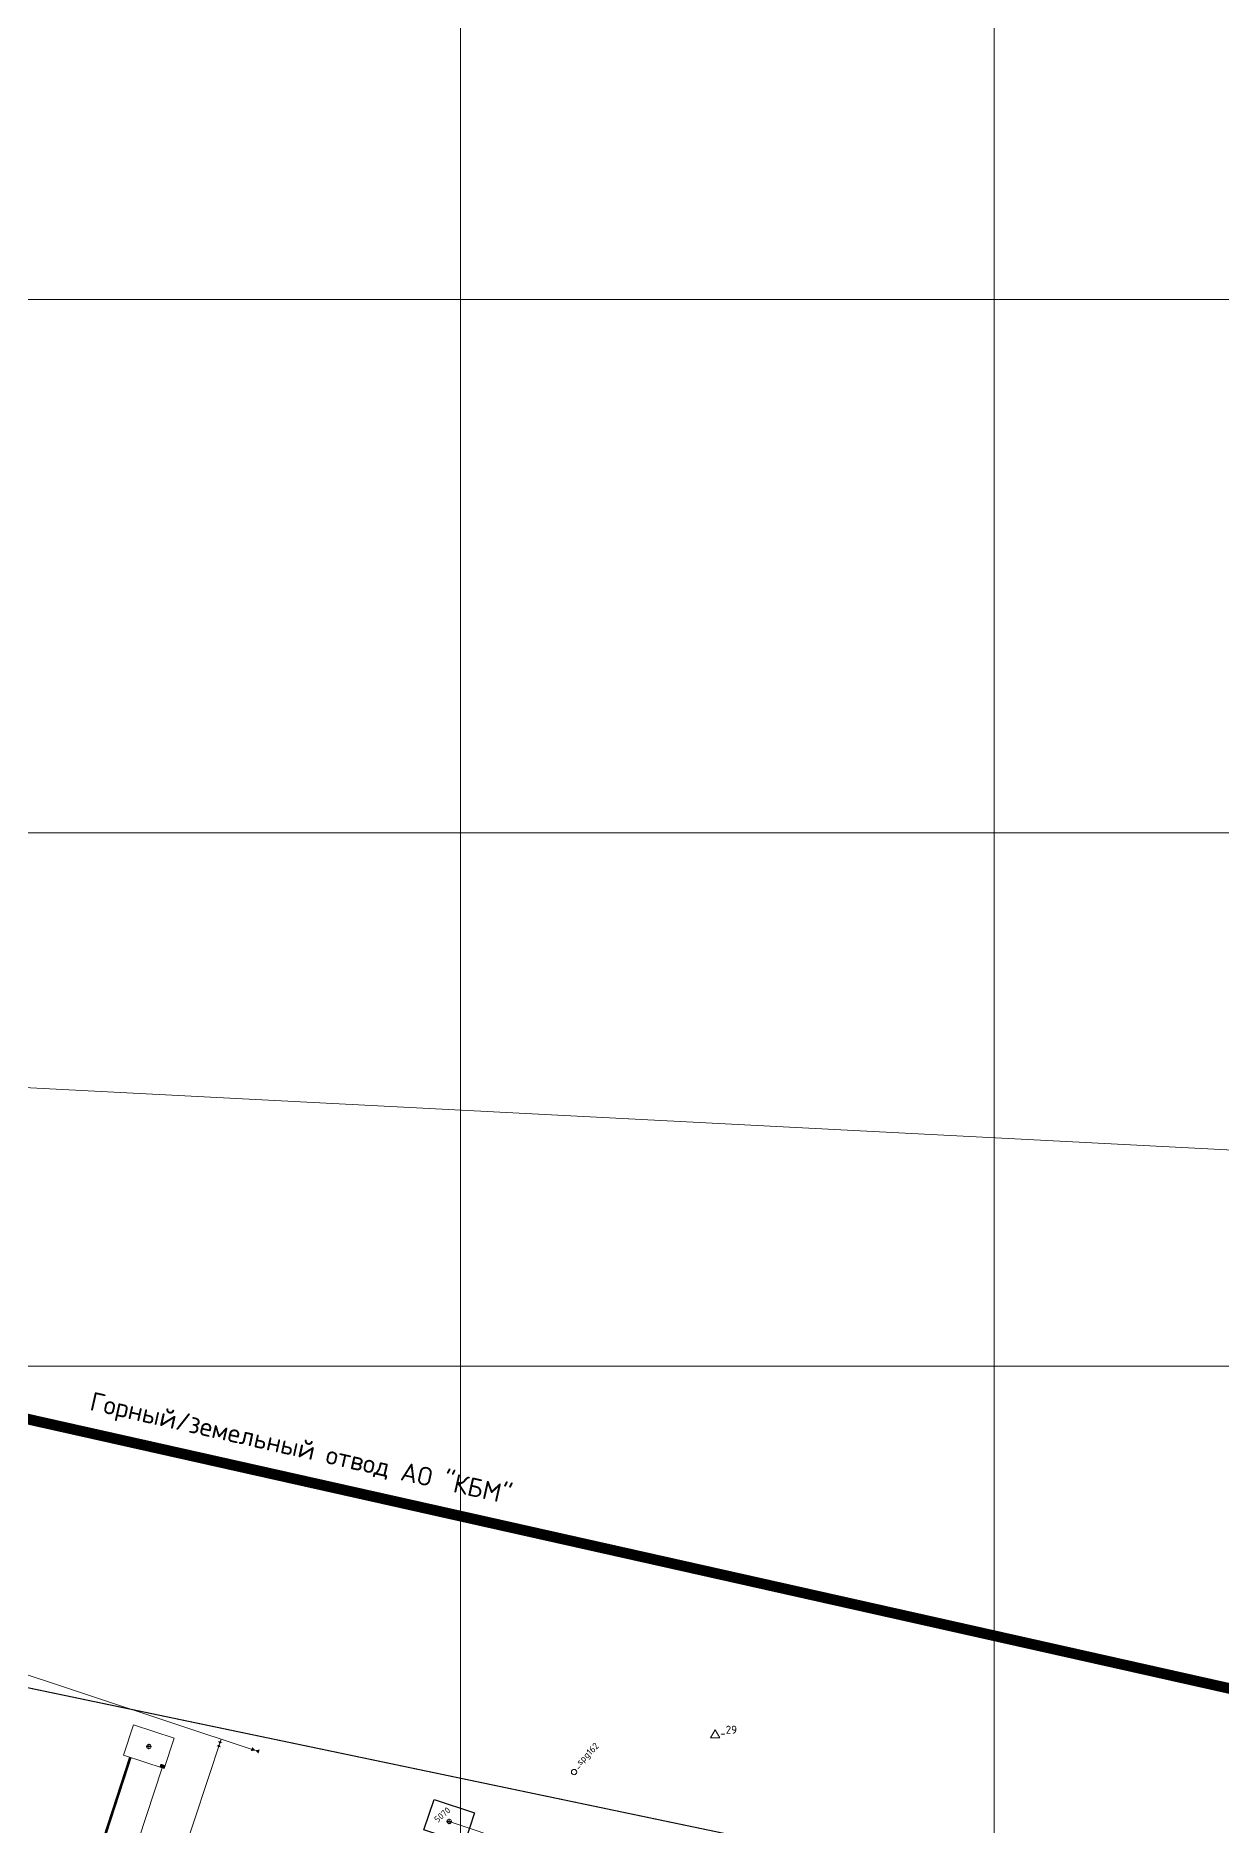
# Model space of a CAD drawing. Header units: millimetres. Extents: x 519 to 9564855, y -810 to 5021775.
# Drawn here: x 9536204 to 9538425, y 5000140 to 5003495 of the extents above; entities that cross this region are included whole.
import ezdxf

# ---------------------------------------------------------------- set-up
doc = ezdxf.new("R2010")
doc.units = ezdxf.units.MM
doc.header["$LTSCALE"] = 2
doc.header["$MEASUREMENT"] = 0
doc.header["$PDMODE"] = 2
doc.header["$PDSIZE"] = 5
for name, pattern in [('DASHED', [0.75, 0.5, -0.25]), ('DASHED2', [9.525, 6.35, -3.175]), ('HIDDEN2', [4.7625, 3.175, -1.5875]), ('НЕПРЕРЫВНАЯ_ЛИНИЯ', [0])]:
    doc.linetypes.add(name, pattern=pattern)
for name, color, linetype, lineweight in [('200 скв. на 2010 год', 61, 'Continuous', 0), ('KTO to TEXACO OilLine', 107, 'НЕПРЕРЫВНАЯ_ЛИНИЯ', 60), ('Land lease as of 24.06.2004', 47, 'HIDDEN2', 70), ('Электроснабжене', 1, 'Continuous', 18)]:
    doc.layers.add(name, color=color, linetype=linetype, lineweight=lineweight)
for name, color, linetype in [('CONTROL', 7, 'Continuous'), ('Future Roads', 44, 'Continuous'), ('GRID_PULKOVO', 7, 'Continuous'), ('OilColl&Flowlines', 3, 'Continuous'), ('OLD WELLS(dr.bfr2000)', 24, 'Continuous'), ('Stage 10 wells', 7, 'Continuous'), ('Stage 9.Frame&Text', 7, 'Continuous'), ('МГ-земельный участок', 7, 'Continuous')]:
    doc.layers.add(name, color=color, linetype=linetype)
doc.styles.add('Elect', font='isocpeur.ttf')

# ---------------------------------------------------------------- blocks, each defined once
blk = doc.blocks.new('92051501$0$WELLPAD')
at = {"flags": 128}
blk.add_lwpolyline([(40, -30), (-40, -30), (-40, 30), (40, 30)], close=True, dxfattribs=at)

msp = doc.modelspace()

# ---------------------------------------------------------------- hatches: boundary and pattern name
at = {"layer": 'Электроснабжене', "lineweight": 0, "ltscale": 7.5}
msp.add_hatch(color=1, dxfattribs=at).paths.add_polyline_path([(9536437.82541, 5000254.8312), (9536436.02964, 5000249.19908), (9536444.2405, 5000246.5811), (9536446.03626, 5000252.21323)])

# ---------------------------------------------------------------- linework, layer by layer
at = {"layer": 'CONTROL', "color": 6, "lineweight": 0}
for p, q in [((9537477.01559, 5000318.57735), (9537468.31063, 5000303.56839)), ((9537477.01559, 5000318.57735), (9537468.31063, 5000303.56839)), ((9537485.72055, 5000303.56839), (9537477.01559, 5000318.57735)), ((9537485.72055, 5000303.56839), (9537477.01559, 5000318.57735)), ((9537468.31063, 5000303.56839), (9537485.72055, 5000303.56839)), ((9537468.31063, 5000303.56839), (9537485.72055, 5000303.56839))]:
    msp.add_line(p, q, dxfattribs=at)
at = {"layer": 'Future Roads', "linetype": 'ByBlock', "lineweight": 0, "const_width": 5}
msp.add_lwpolyline([(9536381.25596, 5000266.88402), (9536297.60301, 5000009.29257)], dxfattribs=at)
at = {"layer": 'GRID_PULKOVO', "lineweight": 0}
for p, q in [((9537000, 5010000), (9537000, 4992000)), ((9538000, 5010000), (9538000, 4992000)), ((9533000, 5003000), (9548000, 5003000)), ((9533000, 5002000), (9548000, 5002000)), ((9533000, 5001000), (9548000, 5001000))]:
    msp.add_line(p, q, dxfattribs=at)
at = {"layer": 'KTO to TEXACO OilLine', "lineweight": 0}
msp.add_line((9540000, 5001324.44587), (9534500, 5001609.62), dxfattribs=at)
at = {"layer": 'Land lease as of 24.06.2004', "color": 34, "linetype": 'DASHED', "lineweight": 0, "ltscale": 50, "const_width": 20}
msp.add_lwpolyline([(9519654.3, 5003739.6), (9532971.6, 5004566.6), (9534671.1, 5001241.4), (9547648.8, 4998330.8), (9546800.6, 4994774.1), (9538599.5, 4994719.2), (9534700.1, 4995931.6), (9534118, 4994384.9), (9531927.8, 4994990.9), (9532139.5, 4996381.2), (9522290.1, 4999426.3), (9519885.3, 4999727), (9519654.3, 5003739.6)], dxfattribs=at)
at = {"layer": 'OilColl&Flowlines', "color": 3, "linetype": 'ByBlock', "lineweight": 0, "ltscale": 25}
for p, q in [((9535451.64381, 5000665.03884), (9536615.44046, 5000279.95961)), ((9536450.5, 4999995.4), (9536551.30924, 5000301.17947))]:
    msp.add_line(p, q, dxfattribs=at)
at = {"layer": 'OilColl&Flowlines', "lineweight": 0}
msp.add_line((9536978.8, 5000146.7), (9537389.7501, 5000009.09023), dxfattribs=at)
at = {"layer": 'OilColl&Flowlines', "color": 3, "linetype": 'ByBlock', "lineweight": 0}
for points in [[(9536546.59586, 5000286.71351, 8, 0, 0), (9536548.16064, 5000291.66369, 0, 8, 0), (9536549.68983, 5000296.50128, 8, 8, 0)], [(9536622.49388, 5000277.70531, 8, 0, 0), (9536615.44046, 5000279.95961, 0, 8, 0), (9536608.38158, 5000282.21566, 8, 8, 0)]]:
    msp.add_lwpolyline(points, format="xyseb", dxfattribs=at)
at = {"layer": 'OLD WELLS(dr.bfr2000)', "lineweight": 0}
msp.add_circle((9537212.7, 5000239.151), 5, dxfattribs=at)
at = {"layer": 'Stage 10 wells', "color": 19, "lineweight": 0}
msp.add_lwpolyline([(9536368.58202, 5000271.0776), (9536444.56254, 5000245.93702), (9536463.41798, 5000302.92241), (9536387.43745, 5000328.06299)], close=True, dxfattribs=at)
msp.add_circle((9536416, 5000287), 4.0951, dxfattribs=at)
at = {"layer": 'Stage 10 wells', "color": 0, "lineweight": 0}
msp.add_point((9536416, 5000287), dxfattribs=at)
at = {"layer": 'Stage 9.Frame&Text', "color": 0, "linetype": 'ByBlock', "lineweight": 0}
msp.add_circle((9536978.8, 5000146.7), 4, dxfattribs=at)
msp.add_point((9536978.8, 5000146.7), dxfattribs=at)
at = {"layer": 'МГ-земельный участок', "color": 0, "linetype": 'DASHED2', "lineweight": 25, "ltscale": 5, "const_width": 2}
msp.add_lwpolyline([(9522167.80801, 4999999.48247), (9521654, 5002362), (9522840, 5002532), (9525642, 5002155), (9528521, 5002235), (9531281, 5003464), (9533105, 5001043), (9546614, 4998215), (9544978, 4995525), (9543652, 4996420), (9539605, 4995735), (9529554.6705, 4998798.09585), (9529554.71722, 4998845.23995), (9529525.402, 4998845.269), (9529525.36994, 4998882.97318), (9529309.91997, 4998882.84552), (9526935, 5000017), (9526935, 4999132), (9522906, 5001105), (9522683.367, 5000265.06642), (9522496, 5000315)], close=True, dxfattribs=at)
at = {"layer": 'Электроснабжене', "color": 1, "lineweight": 0, "ltscale": 0.09}
msp.add_line((9536441.02114, 5000247.1088), (9536349.77406, 4999971.33944), dxfattribs=at)

# ---------------------------------------------------------------- block references
at = {"layer": 'Stage 9.Frame&Text', "color": 0, "linetype": 'ByBlock', "lineweight": 0, "xscale": 1.000397499139614, "yscale": 1.000397499139614, "zscale": 1.000397499139614, "rotation": 341.6915560444714}
msp.add_blockref('92051501$0$WELLPAD', (9536978.81016, 5000146.60831, 0.00005), dxfattribs=at)

# ---------------------------------------------------------------- texts
at = {"layer": '200 скв. на 2010 год', "color": 34, "lineweight": 0, "style": 'Elect'}
msp.add_text('Горный/земельный отвод АО "КБМ"', height=35, rotation=347.27532376, dxfattribs=at).set_placement((9536303.30541, 5000918.3472))
at = {"layer": 'CONTROL', "color": 6, "lineweight": 0, "style": 'Elect'}
msp.add_text(' _29', height=15.005963, rotation=0.00000003, dxfattribs=at).set_placement((9537477.01559, 5000311.07287))
at = {"layer": 'OLD WELLS(dr.bfr2000)', "lineweight": 0, "style": 'Elect'}
msp.add_text(' _spg162', height=12.5, rotation=44.99999992, dxfattribs=at).set_placement((9537212.7, 5000239.151))
at = {"layer": 'Stage 9.Frame&Text', "color": 0, "linetype": 'ByBlock', "lineweight": 0, "style": 'Elect'}
msp.add_text('5070', height=12, rotation=41, dxfattribs=at).set_placement((9536957.08093, 5000143.67168))

doc.saveas('drawing.dxf')
